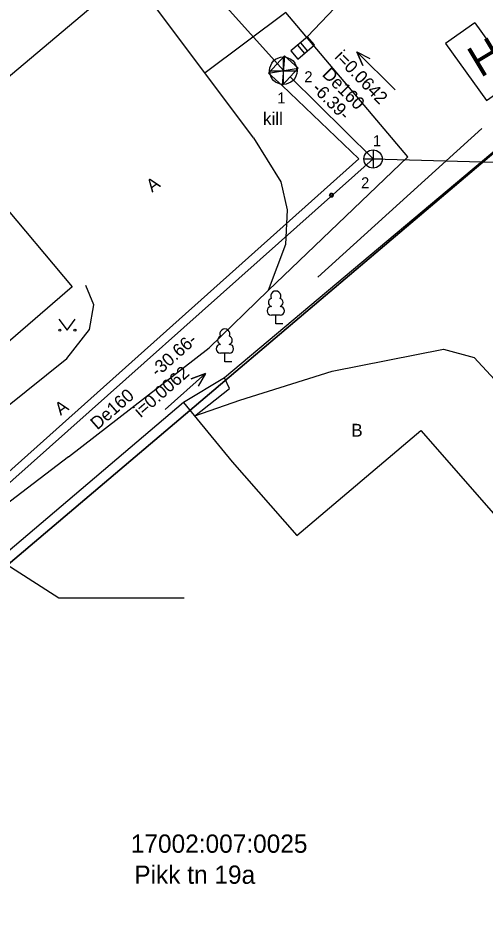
# Model space of a CAD drawing. Extents: x 641955 to 642070, y 6456782 to 6456885.
# Drawn here: x 642005.16 to 642030.74, y 6456781.74 to 6456830.4 of the extents above; entities that cross this region are included whole.
import ezdxf

# ---------------------------------------------------------------- set-up
doc = ezdxf.new("R2010")
doc.units = 0
for name, color, linetype in [('AED', 7, 'Continuous'), ('Default', 7, 'Continuous'), ('HALJASTUS', 7, 'Continuous'), ('HOONE', 7, 'Continuous'), ('JOONSIDE', 7, 'Continuous'), ('KAEVU-INFO', 7, 'Continuous'), ('KKAEV', 7, 'Continuous'), ('KTRASS', 7, 'Continuous'), ('mpkaabel-teo', 7, 'Continuous'), ('PIIR', 7, 'Continuous'), ('postid', 7, 'Continuous'), ('PUU', 7, 'Continuous'), ('RAJATIS', 7, 'Continuous'), ('survekanal', 7, 'Continuous'), ('TEE', 7, 'Continuous'), ('TORU_NR', 7, 'Continuous'), ('trassiinfo-kanal', 7, 'Continuous'), ('VEE_S6LMED', 7, 'Continuous'), ('Vesi_elemendid', 7, 'Continuous')]:
    doc.layers.add(name, color=color, linetype=linetype)

# ---------------------------------------------------------------- blocks, each defined once
blk = doc.blocks.new('LEHTP1_156')
at = {"layer": 'PUU'}
for p, q in [((24, 47.5), (-24, 47.5)), ((0, 0), (0, 47.5)), ((38, 0), (0, 0))]:
    blk.add_line(p, q, dxfattribs=at)
for centre, radius, start, end in [((0, 152), 27.7, 332.5799, 207.4201), ((-17, 117.3), 23.3, 109.0217, 253.1415), ((17, 117.3), 23.3, 286.8508, 70.9859), ((-23.7, 71.2), 23.8, 90.0016, 269.3953), ((23.7, 71.2), 23.8, 270.6047, 89.9984)]:
    blk.add_arc(centre, radius, start, end, dxfattribs=at)
blk = doc.blocks.new('LEHTP1_157')
at = {"layer": 'PUU'}
for p, q in [((24, 47.5), (-24, 47.5)), ((0, 0), (0, 47.5)), ((38, 0), (0, 0))]:
    blk.add_line(p, q, dxfattribs=at)
for centre, radius, start, end in [((0, 152), 27.7, 332.5799, 207.4201), ((-17, 117.3), 23.3, 109.0217, 253.1415), ((17, 117.3), 23.3, 286.8508, 70.9859), ((-23.7, 71.2), 23.8, 90.0016, 269.3953), ((23.7, 71.2), 23.8, 270.6047, 89.9984)]:
    blk.add_arc(centre, radius, start, end, dxfattribs=at)
blk = doc.blocks.new('MURU_1758')
at = {"layer": 'HALJASTUS'}
for p, q in [((-46.3, 60.7), (0, 0)), ((0, 0), (44.6, 60.7))]:
    blk.add_line(p, q, dxfattribs=at)
for centre in [(-40.1, 0), (42.8, 0)]:
    blk.add_circle(centre, 5.5, dxfattribs=at)
blk = doc.blocks.new('VKT_vk_vs_w')
at = {"layer": 'Vesi_elemendid'}
blk.add_line((0, 0), (0, 0), dxfattribs=at)
blk.add_lwpolyline([(-9.9, -1.6), (-9.4, -3.5), (-8.6, -5.3), (-7.4, -6.8), (-5.9, -8.1), (-4.2, -9.1), (-2.3, -9.8), (-0.4, -10), (1.6, -9.9), (3.5, -9.4), (5.3, -8.6), (6.8, -7.4), (8.1, -5.9), (9.1, -4.2), (9.8, -2.3), (10, -0.4), (9.9, 1.6), (9.4, 3.5), (8.6, 5.3), (7.4, 6.8), (5.9, 8.1), (4.2, 9.1), (2.3, 9.8), (0.4, 10), (-1.6, 9.9), (-3.5, 9.4), (-5.3, 8.6), (-6.8, 7.4), (-8.1, 5.9), (-9.1, 4.2), (-9.8, 2.3), (-10, 0.4)], close=True, dxfattribs=at)
for radius in [10, 9, 8]:
    blk.add_circle((0, 0), radius, dxfattribs=at)
blk = doc.blocks.new('A$C094B3635')
at = {"layer": 'KKAEV'}
for p, q in [((50, 100), (50, 0)), ((0, 50), (100, 50))]:
    blk.add_line(p, q, dxfattribs=at)
blk.add_circle((50, 50), 50, dxfattribs=at)
blk = doc.blocks.new('ELKAPP')
at = {"layer": 'Default'}
for p, q in [((-57, 29.8), (-57, -29.8)), ((62.4, 29.8), (-57, 29.8)), ((-10.9, 29.8), (-10.9, -29.8)), ((10.9, 29.8), (10.9, -29.8)), ((62.4, -29.8), (62.4, 29.8)), ((-57, -29.8), (62.4, -29.8))]:
    blk.add_line(p, q, dxfattribs=at)

msp = doc.modelspace()

# ---------------------------------------------------------------- linework, layer by layer
at = {"layer": 'AED'}
msp.add_lwpolyline([(642042.819, 6456808.784), (642042.641, 6456809.234), (642035.724, 6456826.866), (642016.473, 6456810.699), (642014.224, 6456809.359)], dxfattribs=at)
at = {"layer": 'HALJASTUS'}
msp.add_line((642021.582, 6456816.205), (642030.55, 6456824.34), dxfattribs=at)
at = {"layer": 'HOONE'}
msp.add_line((642030.171, 6456830.123), (642028.567, 6456828.992), dxfattribs=at)
for points in [[(642004.055, 6456820.538), (642008.142, 6456815.681), (642000.846, 6456809.395), (641978.813, 6456834.958), (641986.226, 6456841.288), (641992.189, 6456834.321)], [(642030.171, 6456830.123), (642032.417, 6456827.004)], [(642028.567, 6456828.992), (642030.813, 6456825.873), (642032.417, 6456827.004)], [(642014.224, 6456809.359), (641995.711, 6456793.636), (641997.28, 6456791.825), (641986.78, 6456782.728), (641987.636, 6456781.74)], [(642014.224, 6456809.359), (642016.888, 6456806.103), (642020.426, 6456802.069), (642027.209, 6456807.817), (642033.111, 6456801.098)]]:
    msp.add_lwpolyline(points, dxfattribs=at)
at = {"layer": 'KAEVU-INFO'}
for p, q in [((642019.695, 6456827.508), (642009.678, 6456838.725)), ((642024.603, 6456822.677), (642032.736, 6456822.466)), ((642001.694, 6456802.3), (642007.417, 6456798.674)), ((642007.417, 6456798.674), (642014.276, 6456798.674))]:
    msp.add_line(p, q, dxfattribs=at)
at = {"layer": 'KTRASS'}
msp.add_lwpolyline([(641963.289, 6456790.92), (641974.083, 6456782.875), (641999.622, 6456804.466), (642001.694, 6456802.3), (642024.603, 6456822.677), (642020.06, 6456827.164)], dxfattribs=at)
at = {"layer": 'mpkaabel-teo'}
msp.add_lwpolyline([(641991.562, 6456865.715), (641996.252, 6456868.498), (642012.564, 6456847.884), (642023.967, 6456832.494), (642021.022, 6456829.368)], dxfattribs=at)
at = {"layer": 'PIIR'}
msp.add_lwpolyline([(642017.88, 6456874.7), (641969.11, 6456831.78), (641999.48, 6456796.14), (642036.25, 6456827.28)], close=True, dxfattribs=at)
msp.add_lwpolyline([(642063.312, 6456781.74), (642049.2, 6456792.67), (642036.25, 6456827.28), (641999.48, 6456796.14), (641982.482, 6456781.74)], dxfattribs=at)
msp.add_lwpolyline([(642063.312, 6456781.74), (642049.2, 6456792.67), (642036.25, 6456827.28), (641999.48, 6456796.14), (641982.482, 6456781.74)], dxfattribs=at)
at = {"layer": 'RAJATIS'}
msp.add_lwpolyline([(642014.838, 6456808.609), (642016.753, 6456810.127), (642016.473, 6456810.699)], dxfattribs=at)
at = {"layer": 'survekanal'}
msp.add_lwpolyline([(642019.622, 6456826.694), (642023.819, 6456822.69), (642000.86, 6456802.176), (641991.319, 6456812.26), (641987.198, 6456817.111), (641977.52, 6456827.949), (641969.867, 6456838.868)], dxfattribs=at)
at = {"layer": 'TEE'}
for points in [[(642018.068, 6456823.837), (642011.347, 6456832.803), (642001.036, 6456824.127)], [(642018.861, 6456815.478), (642026.498, 6456822.794), (642019.834, 6456830.699), (642015.41, 6456827.383)], [(642018.068, 6456823.837), (642019.562, 6456821.422)], [(642019.562, 6456821.422), (642019.904, 6456819.898), (642019.821, 6456817.999), (642018.861, 6456815.478), (642015.637, 6456812.347)], [(642007.846, 6456811.754), (642009.094, 6456813.354), (642009.328, 6456814.698), (642008.891, 6456815.757)], [(642007.938, 6456806.383), (642015.637, 6456812.347)], [(642014.847, 6456808.616), (642017.314, 6456809.488), (642022.374, 6456811.074), (642028.454, 6456812.27), (642030.133, 6456811.808), (642036.148, 6456805.306), (642036.996, 6456804.174)], [(642003.383, 6456808.177), (642007.846, 6456811.754)], [(642007.938, 6456806.383), (641991.127, 6456793.543), (641977.159, 6456782.442)]]:
    msp.add_lwpolyline(points, dxfattribs=at)
at = {"layer": 'trassiinfo-kanal'}
for p, q in [((642019.767, 6456828.321), (642018.876, 6456827.365)), ((642019.767, 6456828.321), (642019.622, 6456826.694)), ((642018.876, 6456827.365), (642020.513, 6456827.65)), ((642018.876, 6456827.365), (642019.622, 6456826.694))]:
    msp.add_line(p, q, dxfattribs=at)
for points in [[(642019.767, 6456828.321), (642020.513, 6456827.65), (642019.622, 6456826.694)], [(642025.806, 6456826.465), (642023.717, 6456828.54), (642024.043, 6456827.791), (642023.717, 6456828.54), (642024.433, 6456828.182)], [(642013.227, 6456808.978), (642015.428, 6456810.933), (642014.66, 6456810.655), (642015.428, 6456810.933), (642015.026, 6456810.242)]]:
    msp.add_lwpolyline(points, dxfattribs=at)

# ---------------------------------------------------------------- block references
at = {"layer": 'HALJASTUS', "xscale": 0.01, "yscale": 0.01}
msp.add_blockref('MURU_1758', (642007.865, 6456813.311), dxfattribs=at)
at = {"layer": 'KKAEV'}
for p, xscale, yscale in [((642018.944, 6456826.757), 0.015, 0.015), ((642024.103, 6456822.177), 0.01, 0.01)]:
    msp.add_blockref('A$C094B3635', p, dxfattribs=dict(at, xscale=xscale, yscale=yscale))
at = {"layer": 'postid', "xscale": 0.01, "yscale": 0.01, "rotation": 40.24617305549309}
msp.add_blockref('ELKAPP', (642020.738, 6456828.737), dxfattribs=at)
at = {"layer": 'PUU', "xscale": 0.01, "yscale": 0.01}
for name, p in [('LEHTP1_157', (642019.278, 6456813.655)), ('LEHTP1_156', (642016.499, 6456811.582))]:
    msp.add_blockref(name, p, dxfattribs=at)
at = {"layer": 'VEE_S6LMED', "xscale": 0.01, "yscale": 0.01}
msp.add_blockref('VKT_vk_vs_w', (642022.329, 6456820.696), dxfattribs=at)

# ---------------------------------------------------------------- texts
at = {"layer": 'HOONE'}
msp.add_text('H', height=1.714, rotation=30.9638, dxfattribs=at).set_placement((642030.485, 6456827.097))
at = {"layer": 'JOONSIDE'}
msp.add_text('-30.66-', height=0.7, rotation=41.6523, dxfattribs=at).set_placement((642012.806, 6456810.717))
at = {"layer": 'PIIR'}
for s, p in [('17002:007:0025', (642011.348, 6456784.718)), ('Pikk tn 19a', (642011.538, 6456783.021))]:
    msp.add_text(s, height=1, dxfattribs=at).set_placement(p)
at = {"layer": 'TEE'}
for s, p in [('kill', (642018.581, 6456824.534)), ('B', (642023.411, 6456807.486))]:
    msp.add_text(s, height=0.7, dxfattribs=at).set_placement(p)
for p in [(642012.511, 6456820.826), (642007.507, 6456808.616)]:
    msp.add_text('A', height=0.7, rotation=36.0274, dxfattribs=at).set_placement(p)
at = {"layer": 'TORU_NR'}
for s, p in [('2', (642020.844, 6456826.875)), ('1', (642019.368, 6456825.719)), ('1', (642024.595, 6456823.372)), ('2', (642023.949, 6456821.075))]:
    msp.add_text(s, height=0.6, dxfattribs=at).set_placement(p)
at = {"layer": 'trassiinfo-kanal'}
for s, rotation, p in [('i=0.0642', 313.9253, (642022.455, 6456828.22)), (' De160', 314.8131, (642021.593, 6456827.452)), ('-6.39-', 314.8131, (642021.217, 6456826.479)), ('i=0.0062', 41.2885, (642011.893, 6456808.493)), (' De160', 41.2885, (642009.321, 6456807.65))]:
    msp.add_text(s, height=0.7, rotation=rotation, dxfattribs=at).set_placement(p)

doc.saveas('drawing.dxf')
